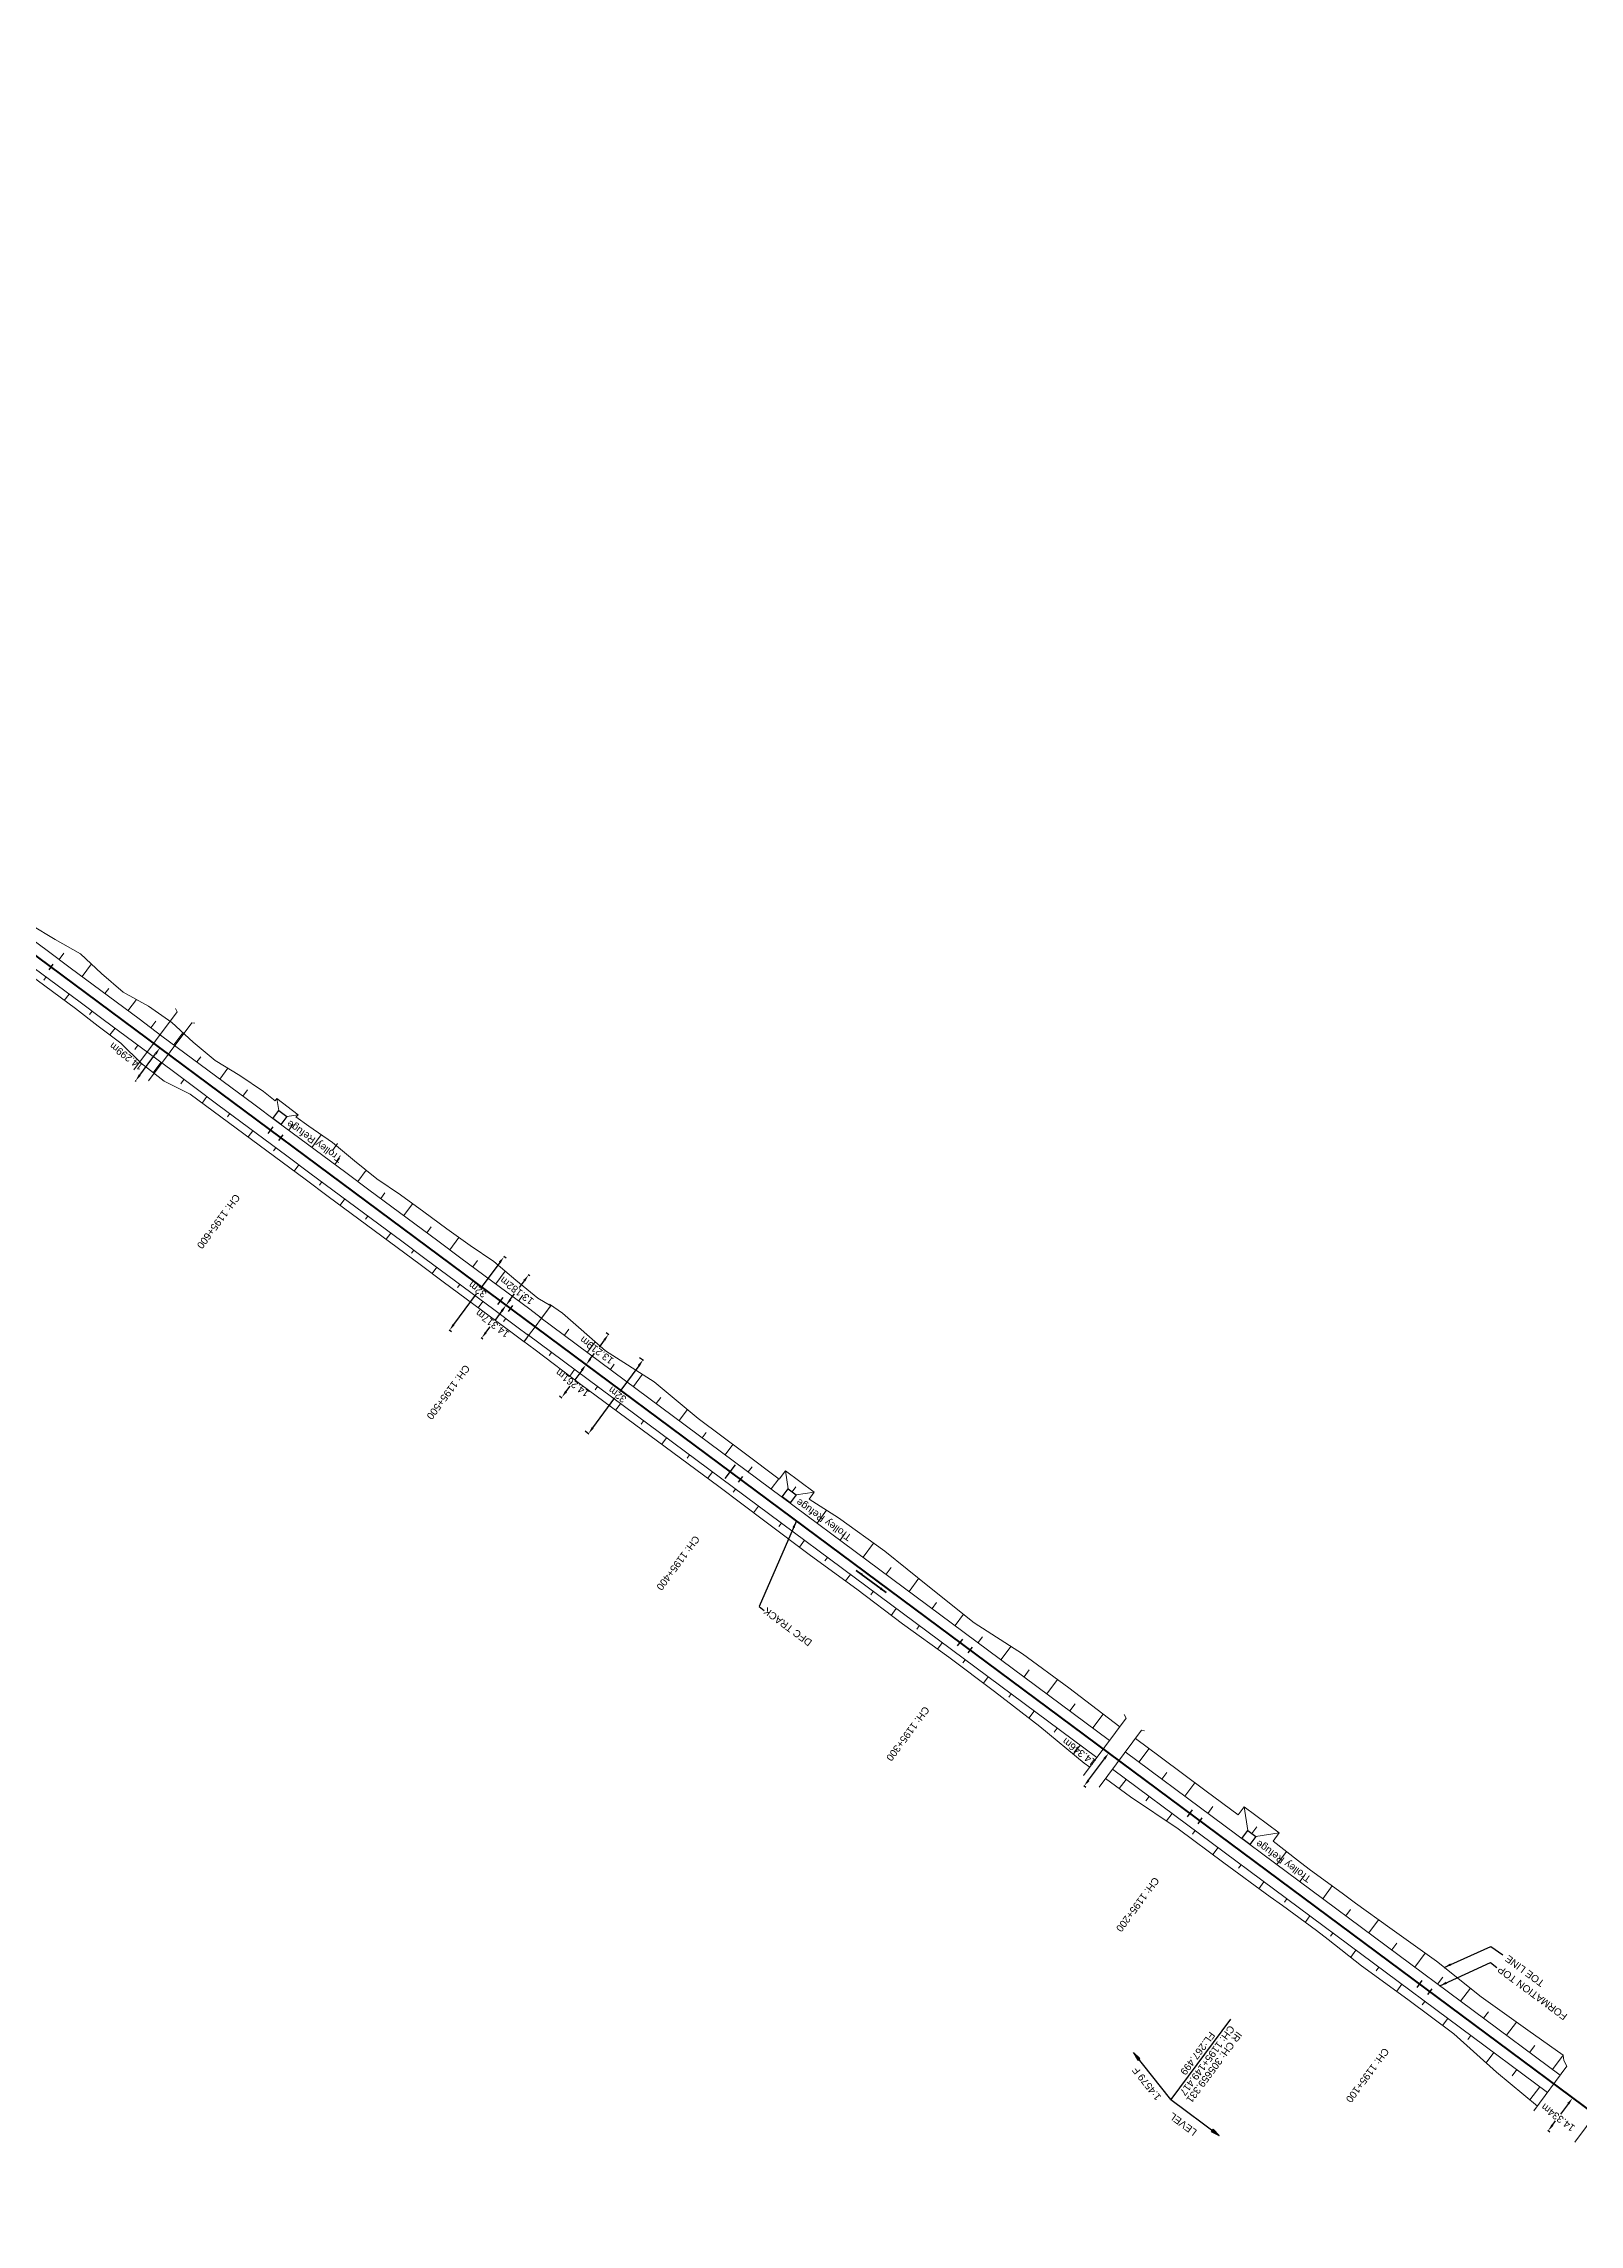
# Model space of a CAD drawing. Header units: metres. Extents: x 638322 to 644522, y 3380053 to 3384620.
# Drawn here: x 639822 to 640358, y 3383077 to 3383839 of the extents above; entities that cross this region are included whole.
import ezdxf
from ezdxf.enums import TextEntityAlignment as Align

# ---------------------------------------------------------------- set-up
doc = ezdxf.new("R2010")
doc.units = ezdxf.units.M
doc.header["$MEASUREMENT"] = 0
doc.linetypes.add('CENTER2', pattern=[1.125, 0.75, -0.125, 0.125, -0.125])
doc.layers.get('Defpoints').update_dxf_attribs({"lineweight": 0})
for name, color, linetype, lineweight in [('C-ALIG-DG-LINE', 1, 'CENTER2', 70), ('C-ALIG-LABL-DG', 1, 'Continuous', 25), ('PROPOSED DFCC TOE LINE', 239, 'Continuous', 0), ('PROPOSED DFCC TOE SLOPES', 239, 'Continuous', 0), ('PROPOSED DFCC TRACK', 1, 'Continuous', 0), ('PROPOSED FORMATION LINE - PLAN', 187, 'Continuous', 0), ('PROPOSED GRADES IN PLAN', 10, 'Continuous', 0)]:
    doc.layers.add(name, color=color, linetype=linetype, lineweight=lineweight)
for name, color, linetype in [('Dimension', 10, 'Continuous'), ('Layer3', 1, 'Continuous'), ('Trolley Refuse', 10, 'Continuous')]:
    doc.layers.add(name, color=color, linetype=linetype)
doc.styles.add('Arial', font='arial.ttf')
doc.styles.get("Standard").update_dxf_attribs({"font": 'arial.ttf'})
doc.styles.add('Style-Arial', font='arial.ttf')
doc.dimstyles.new('ISO-25', dxfattribs={"dimtxt": 2.5, "dimasz": 2.5, "dimexe": 1.25, "dimexo": 0.625, "dimtad": 1, "dimtxsty": 'Standard', "dimcen": 2.5, "dimadec": 0, "dimazin": 0, "dimtfac": 1, "dimtmove": 0, "dimatfit": 3, "dimfxl": 1, "dimarcsym": 0})
doc.dimstyles.get("Standard").update_dxf_attribs({"dimtxt": 2.5, "dimasz": 2.5, "dimexe": 0.18, "dimexo": 0.0625, "dimgap": 0.09, "dimtad": 0, "dimtih": 1, "dimtoh": 1, "dimdec": 3, "dimzin": 0, "dimdsep": 46, "dimtxsty": 'Standard', "dimcen": 0.09, "dimazin": 0, "dimtfac": 1, "dimtdec": 3, "dimtofl": 0, "dimtmove": 0, "dimatfit": 3, "dimfxl": 1, "dimtolj": 1, "dimtzin": 0, "dimarcsym": 0})

# ---------------------------------------------------------------- blocks, each defined once
blk = doc.blocks.new('*D364')
at = {"layer": 'Defpoints', "color": 0, "transparency": 16777216}
for p in [(640355.76, 3383121.43), (640356.44, 3383120.92), (640347.89, 3383109.42)]:
    blk.add_point(p, dxfattribs=at)
at = {"layer": 'Dimension', "color": 0, "lineweight": -2, "transparency": 16777216}
for p, q in [((640354.27, 3383119.42), (640351.49, 3383115.69)), ((640356.34, 3383120.99), (640355.66, 3383121.5)), ((640348.7, 3383111.93), (640349.81, 3383113.44)), ((640347.79, 3383109.49), (640347.1, 3383110))]:
    blk.add_line(p, q, dxfattribs=at)
at = {"layer": 'Dimension', "color": 0, "transparency": 16777216}
for points in [[(640353.93, 3383119.67), (640354.6, 3383119.17), (640355.76, 3383121.43)], [(640348.36, 3383112.18), (640349.03, 3383111.68), (640347.2, 3383109.93)]]:
    blk.add_solid(points, dxfattribs=at)
at = {"layer": 'Dimension', "color": 0, "lineweight": 0, "transparency": 16777216, "insert": (640350.65, 3383114.56), "char_height": 2.5, "attachment_point": 5, "rotation": 143, "style": 'Style-Arial'}
blk.add_mtext('\\A1;14.334m', dxfattribs=at)
blk = doc.blocks.new('TerminatorOpen_0.5')
at = {"color": 0, "linetype": 'ByBlock', "lineweight": -2}
for q in [(-1, 0.25), (-1, 0), (-1, -0.25)]:
    blk.add_line((0, 0), q, dxfattribs=at)
blk = doc.blocks.new('*D365')
at = {"layer": 'Defpoints', "color": 0, "transparency": 16777216}
for p in [(640193.68, 3383241.82), (640194.41, 3383241.28), (640185.85, 3383229.76)]:
    blk.add_point(p, dxfattribs=at)
at = {"layer": 'Dimension', "color": 0, "lineweight": -2, "transparency": 16777216}
for p, q in [((640194.31, 3383241.35), (640193.58, 3383241.89)), ((640186.61, 3383232.31), (640192.18, 3383239.81)), ((640185.75, 3383229.84), (640185.02, 3383230.38))]:
    blk.add_line(p, q, dxfattribs=at)
at = {"layer": 'Dimension', "color": 0, "transparency": 16777216}
for points in [[(640191.85, 3383240.06), (640192.52, 3383239.56), (640193.68, 3383241.82)], [(640186.27, 3383232.56), (640186.94, 3383232.06), (640185.12, 3383230.3)]]:
    blk.add_solid(points, dxfattribs=at)
at = {"layer": 'Dimension', "color": 0, "lineweight": 0, "transparency": 16777216, "insert": (640183.36, 3383242.25), "char_height": 2.5, "attachment_point": 5, "rotation": 143, "style": 'Style-Arial'}
blk.add_mtext('\\A1;14.346m', dxfattribs=at)
blk = doc.blocks.new('*D375')
at = {"layer": 'Defpoints', "color": 0, "transparency": 16777216}
for p in [(640010.19, 3383378.1), (640011.1, 3383377.43), (640001.69, 3383366.65)]:
    blk.add_point(p, dxfattribs=at)
at = {"layer": 'Dimension', "color": 0, "lineweight": -2, "transparency": 16777216}
for p, q in [((640010.29, 3383378.03), (640011.2, 3383377.36)), ((640009.61, 3383375.42), (640007.17, 3383372.14)), ((640001.79, 3383366.58), (640002.7, 3383365.91)), ((640004.09, 3383367.99), (640005.5, 3383369.89))]:
    blk.add_line(p, q, dxfattribs=at)
at = {"layer": 'Dimension', "color": 0, "transparency": 16777216}
for points in [[(640009.27, 3383375.67), (640009.94, 3383375.17), (640011.1, 3383377.43)], [(640003.75, 3383368.24), (640004.42, 3383367.74), (640002.6, 3383365.98)]]:
    blk.add_solid(points, dxfattribs=at)
at = {"layer": 'Dimension', "color": 0, "lineweight": 0, "transparency": 16777216, "insert": (640006.34, 3383371.02), "char_height": 2.5, "attachment_point": 5, "rotation": 143, "style": 'Style-Arial'}
blk.add_mtext('\\A1;14.261m', dxfattribs=at)
blk = doc.blocks.new('*D376')
at = {"layer": 'Defpoints', "color": 0, "transparency": 16777216}
for p in [(640029.73, 3383380.07), (640031.03, 3383379.1), (640010.66, 3383354.37)]:
    blk.add_point(p, dxfattribs=at)
at = {"layer": 'Dimension', "color": 0, "lineweight": -2, "transparency": 16777216}
for p, q in [((640029.83, 3383379.99), (640031.13, 3383379.02)), ((640029.54, 3383377.09), (640022.86, 3383368.09)), ((640013.45, 3383355.41), (640021.19, 3383365.84)), ((640010.76, 3383354.3), (640012.06, 3383353.33))]:
    blk.add_line(p, q, dxfattribs=at)
at = {"layer": 'Dimension', "color": 0, "transparency": 16777216}
for points in [[(640029.21, 3383377.34), (640029.88, 3383376.84), (640031.03, 3383379.1)], [(640013.12, 3383355.66), (640013.78, 3383355.16), (640011.96, 3383353.4)]]:
    blk.add_solid(points, dxfattribs=at)
at = {"layer": 'Dimension', "color": 0, "lineweight": 0, "transparency": 16777216, "insert": (640022.03, 3383366.97), "char_height": 2.5, "attachment_point": 5, "rotation": 143, "style": 'Style-Arial'}
blk.add_mtext('\\A1;32m', dxfattribs=at)
blk = doc.blocks.new('*D419')
at = {"layer": 'Defpoints', "color": 0, "transparency": 16777216}
for p in [(640018.08, 3383388.71), (640018.98, 3383388.04), (640010.19, 3383378.1)]:
    blk.add_point(p, dxfattribs=at)
at = {"layer": 'Dimension', "color": 0, "lineweight": -2, "transparency": 16777216}
for p, q in [((640017.49, 3383386.03), (640015.68, 3383383.6)), ((640018.18, 3383388.64), (640019.08, 3383387.97)), ((640010.29, 3383378.03), (640011.2, 3383377.35)), ((640012.59, 3383379.44), (640014.01, 3383381.35))]:
    blk.add_line(p, q, dxfattribs=at)
at = {"layer": 'Dimension', "color": 0, "transparency": 16777216}
for points in [[(640017.16, 3383386.28), (640017.83, 3383385.79), (640018.98, 3383388.04)], [(640012.26, 3383379.68), (640012.93, 3383379.19), (640011.1, 3383377.43)]]:
    blk.add_solid(points, dxfattribs=at)
at = {"layer": 'Dimension', "color": 0, "lineweight": 0, "transparency": 16777216, "insert": (640014.85, 3383382.48), "char_height": 2.5, "attachment_point": 5, "rotation": 143, "style": 'Style-Arial'}
blk.add_mtext('\\A1;13.219m', dxfattribs=at)
blk = doc.blocks.new('Tick Hor')
at = {"color": 1}
blk.add_lwpolyline([(-0.5, 0), (0.5, 0)], dxfattribs=at)
blk = doc.blocks.new('*D438')
at = {"layer": 'Defpoints', "color": 0, "transparency": 16777216}
for p in [(639862.24, 3383488), (639862.6, 3383487.73), (639854.07, 3383476.26)]:
    blk.add_point(p, dxfattribs=at)
at = {"layer": 'Dimension', "color": 0, "lineweight": -2, "transparency": 16777216}
for p, q in [((639855.2, 3383478.53), (639860.75, 3383485.99)), ((639862.5, 3383487.81), (639862.14, 3383488.07)), ((639853.97, 3383476.33), (639853.61, 3383476.6))]:
    blk.add_line(p, q, dxfattribs=at)
at = {"layer": 'Dimension', "color": 0, "transparency": 16777216}
for points in [[(639860.41, 3383486.24), (639861.08, 3383485.74), (639862.24, 3383488)], [(639854.86, 3383478.78), (639855.53, 3383478.28), (639853.71, 3383476.52)]]:
    blk.add_solid(points, dxfattribs=at)
at = {"layer": 'Dimension', "color": 0, "lineweight": 0, "transparency": 16777216, "insert": (639850.51, 3383485.09), "char_height": 2.5, "attachment_point": 5, "rotation": 143, "style": 'Style-Arial'}
blk.add_mtext('\\A1;14.299m', dxfattribs=at)
blk = doc.blocks.new('*D442')
at = {"layer": 'Defpoints', "color": 0, "transparency": 16777216}
for p in [(639983.16, 3383398.18), (639983.72, 3383397.76), (639975.19, 3383386.27)]:
    blk.add_point(p, dxfattribs=at)
at = {"layer": 'Dimension', "color": 0, "lineweight": -2, "transparency": 16777216}
for p, q in [((639981.67, 3383396.18), (639979.22, 3383392.88)), ((639983.62, 3383397.84), (639983.06, 3383398.26)), ((639975.09, 3383386.34), (639974.52, 3383386.76)), ((639976.11, 3383388.69), (639977.55, 3383390.63))]:
    blk.add_line(p, q, dxfattribs=at)
at = {"layer": 'Dimension', "color": 0, "transparency": 16777216}
for points in [[(639981.33, 3383396.42), (639982, 3383395.93), (639983.16, 3383398.18)], [(639975.78, 3383388.94), (639976.45, 3383388.45), (639974.62, 3383386.69)]]:
    blk.add_solid(points, dxfattribs=at)
at = {"layer": 'Dimension', "color": 0, "lineweight": 0, "transparency": 16777216, "insert": (639978.39, 3383391.76), "char_height": 2.5, "attachment_point": 5, "rotation": 143, "style": 'Style-Arial'}
blk.add_mtext('\\A1;14.317m', dxfattribs=at)
blk = doc.blocks.new('*D443')
at = {"layer": 'Defpoints', "color": 0, "transparency": 16777216}
for p in [(639982.45, 3383415.12), (639983.26, 3383414.51), (639964.18, 3383388.82)]:
    blk.add_point(p, dxfattribs=at)
at = {"layer": 'Dimension', "color": 0, "lineweight": -2, "transparency": 16777216}
for p, q in [((639980.96, 3383413.11), (639974.5, 3383404.41)), ((639983.16, 3383414.59), (639982.35, 3383415.19)), ((639964.86, 3383391.43), (639972.82, 3383402.15)), ((639964.08, 3383388.9), (639963.27, 3383389.5))]:
    blk.add_line(p, q, dxfattribs=at)
at = {"layer": 'Dimension', "color": 0, "transparency": 16777216}
for points in [[(639980.62, 3383413.36), (639981.29, 3383412.86), (639982.45, 3383415.12)], [(639964.53, 3383391.68), (639965.2, 3383391.18), (639963.37, 3383389.42)]]:
    blk.add_solid(points, dxfattribs=at)
at = {"layer": 'Dimension', "color": 0, "lineweight": 0, "transparency": 16777216, "insert": (639973.19, 3383403.64), "char_height": 2.5, "attachment_point": 5, "rotation": 143, "style": 'Style-Arial'}
blk.add_mtext('\\A1;32m', dxfattribs=at)
blk = doc.blocks.new('*D456')
at = {"layer": 'Defpoints', "color": 0, "transparency": 16777216}
for p in [(639991.02, 3383408.76), (639991.58, 3383408.35), (639983.72, 3383397.76)]:
    blk.add_point(p, dxfattribs=at)
at = {"layer": 'Dimension', "color": 0, "lineweight": -2, "transparency": 16777216}
for p, q in [((639991.48, 3383408.42), (639990.92, 3383408.84)), ((639984.65, 3383400.19), (639986.09, 3383402.13)), ((639989.53, 3383406.76), (639987.76, 3383404.38)), ((639983.62, 3383397.84), (639983.06, 3383398.26))]:
    blk.add_line(p, q, dxfattribs=at)
at = {"layer": 'Dimension', "color": 0, "transparency": 16777216}
for points in [[(639989.19, 3383407.01), (639989.86, 3383406.51), (639991.02, 3383408.76)], [(639984.32, 3383400.44), (639984.98, 3383399.94), (639983.16, 3383398.18)]]:
    blk.add_solid(points, dxfattribs=at)
at = {"layer": 'Dimension', "color": 0, "lineweight": 0, "transparency": 16777216, "insert": (639986.92, 3383403.25), "char_height": 2.5, "attachment_point": 5, "rotation": 143, "style": 'Style-Arial'}
blk.add_mtext('\\A1;13.182m', dxfattribs=at)
blk = doc.blocks.new('Direction')
h = blk.add_hatch(color=256)
h.dxf.hatch_style = 1
h.paths.add_polyline_path([(-5.54, 0), (-4.75, -0.13), (-4.75, 0.13)])
blk.add_lwpolyline([(-5.54, 0), (-4.75, -0.13), (-4.75, 0.13)], close=True)
blk.add_lwpolyline([(0, 0), (-5.54, 0)])

msp = doc.modelspace()

# ---------------------------------------------------------------- linework, layer by layer
at = {"layer": 'C-ALIG-DG-LINE', "color": 1, "linetype": 'Continuous', "lineweight": 50, "flags": 128}
msp.add_lwpolyline([(642209.1874, 3381744.753), (639390.0661, 3383838.7154)], dxfattribs=at)
at = {"layer": 'Layer3', "color": 1, "linetype": 'Continuous', "lineweight": -3}
for points in [[(639993.3144, 3383390.6398), (639390.0661, 3383838.7154)], [(642209.1874, 3381744.753), (639992.7576, 3383391.0534)]]:
    msp.add_lwpolyline(points, dxfattribs=at)
at = {"layer": 'PROPOSED DFCC TOE LINE', "lineweight": 0, "flags": 128}
for points in [[(639998.3365, 3383398.5994), (640002.8368, 3383395.4076), (640017.9502, 3383382.2134), (640034.9086, 3383371.5036), (640050.2469, 3383358.6122), (640066.3045, 3383346.6893), (640078.5933, 3383337.5027), (640080.7385, 3383340.3963), (640090.8425, 3383332.9054), (640089.0338, 3383330.4658), (640099.2682, 3383323.9863), (640115.4877, 3383312.2814), (640131.1361, 3383299.8076), (640146.7287, 3383287.2587), (640163.6272, 3383276.4681), (640179.7093, 3383264.5783), (640195.6086, 3383252.4424), (640197.5459, 3383251.0071)], [(640187.0439, 3383236.8827), (640185.1005, 3383238.294), (640169.6723, 3383251.0642), (640153.8396, 3383263.2899), (640137.8436, 3383275.2957), (640121.6017, 3383286.9704), (640105.6654, 3383299.0565), (640089.5117, 3383310.8498), (640073.501, 3383322.8358), (640057.5159, 3383334.8563), (640041.4706, 3383346.7956), (640025.3276, 3383358.6034), (640009.2828, 3383370.5435), (639993.3115, 3383382.5826), (639988.9019, 3383385.8382)], [(640203.001, 3383246.9653), (640211.6785, 3383240.5361), (640227.705, 3383228.5715), (640238.9556, 3383220.2281), (640241.0212, 3383223.0142), (640253.2701, 3383213.9331), (640251.0998, 3383211.0057), (640259.6103, 3383204.4432), (640263.7519, 3383201.2784), (640275.7311, 3383192.6054), (640279.8629, 3383189.4275), (640291.8778, 3383180.8026), (640308.1428, 3383169.159), (640323.8306, 3383156.7382), (640340.0866, 3383145.0826), (640352.4654, 3383136.3468), (640352.7006, 3383134.5034)], [(640343.439, 3383118.5624), (640329.1417, 3383130.3462), (640314.1984, 3383143.7694), (640298.2084, 3383155.7832), (640282.0432, 3383167.5611), (640270.3877, 3383176.6699), (640266.2286, 3383179.8111), (640254.3462, 3383188.6145), (640250.0468, 3383191.5667), (640233.9561, 3383203.4449), (640217.9357, 3383215.4178), (640201.2843, 3383226.5412), (640192.5378, 3383232.893)]]:
    msp.add_lwpolyline(points, dxfattribs=at)
at = {"layer": 'PROPOSED DFCC TOE LINE', "lineweight": 0}
for points in [[(639817.0949, 3383531.0661, 265.3208), (639825.6973, 3383525.877, 264.8413), (639834.477, 3383520.9266, 264.2131), (639841.8242, 3383514.0475, 264.7863), (639849.4111, 3383507.4911, 265.1583), (639858.2613, 3383502.6357, 264.471), (639866.4476, 3383496.8863, 264.3405), (639873.8239, 3383490.0464, 264.8891), (639881.5385, 3383483.6619, 265.1541), (639890.1361, 3383478.4663, 264.6787), (639898.3998, 3383472.8213, 264.4832), (639902.4462, 3383469.5687, 264.5836)], [(639989.4501, 3383385.4368, 265.9538), (639985.2639, 3383388.5183, 265.9416), (639977.2218, 3383394.4618, 265.9276), (639969.194, 3383400.4245, 265.9255), (639961.1887, 3383406.4176, 265.9424), (639953.1661, 3383412.3873, 265.9447), (639945.1566, 3383418.3747, 265.9581), (639937.0982, 3383424.2963, 265.9304), (639929.0704, 3383430.259, 265.9284), (639921.0196, 3383436.1908, 265.9071), (639913.0078, 3383442.1751, 265.9185), (639904.9811, 3383448.1393, 265.9173), (639896.9565, 3383454.1064, 265.9181), (639888.9302, 3383460.0712, 265.9173), (639880.8573, 3383465.9732, 265.8775), (639872.7555, 3383471.8364, 265.8134), (639863.6739, 3383476.3802, 264.9277), (639855.827, 3383482.5865, 265.0774), (639848.6309, 3383489.6691, 265.7728), (639840.6486, 3383495.6932, 265.809), (639832.6897, 3383501.7486, 265.8647), (639824.6743, 3383507.7281, 265.8731), (639816.6275, 3383513.6652, 265.8551)], [(639909.7554, 3383463.9794, 264.6501), (639914.3027, 3383460.6901, 264.616), (639922.5323, 3383454.9991, 264.4491), (639930.263, 3383448.6364, 264.7005), (639937.996, 3383442.2766, 264.9502), (639946.3262, 3383436.721, 264.6989), (639954.3892, 3383430.8057, 264.6717), (639962.446, 3383424.8819, 264.6498), (639970.58, 3383419.0622, 264.563), (639978.8714, 3383413.4543, 264.3444), (639986.5196, 3383406.9805, 264.6651), (639994.3011, 3383400.6861, 264.874), (639998.779, 3383397.9974, 264.6194), (639997.8078, 3383396.6898, 265.4337), (639997.6289, 3383396.4489, 265.5838), (639996.3512, 3383394.7286, 266.6552), (639995.5846, 3383393.6964, 267.2981), (639993.3189, 3383390.6458, 267.4247), (639991.0531, 3383387.5952, 267.2981), (639990.2865, 3383386.563, 266.6552), (639989.4501, 3383385.4368, 265.9538)]]:
    msp.add_polyline3d(points, dxfattribs=at)
at = {"layer": 'PROPOSED DFCC TOE SLOPES'}
for p, q in [((639828.6288, 3383521.1062, 265.8835), (639826.9966, 3383518.9086, 267.2522)), ((639835.0246, 3383512.9461, 267.2544), (639838.2961, 3383517.3508, 264.511)), ((639821.6377, 3383511.6932, 266.5583), (639822.4651, 3383512.8073, 267.2522)), ((639844.4102, 3383508.8116, 266.1181), (639843.0526, 3383506.9836, 267.2566)), ((639830.4931, 3383506.8448, 267.2544), (639828.8407, 3383504.62, 265.8687)), ((639837.6739, 3383499.7417, 266.5462), (639838.5211, 3383500.8823, 267.2566)), ((639851.0806, 3383501.0211, 267.2588), (639854.0115, 3383504.9673, 264.801)), ((639846.5491, 3383494.9199, 267.2588), (639844.7978, 3383492.5619, 265.7902)), ((639860.8126, 3383497.3529, 265.832), (639859.1086, 3383495.0587, 267.261)), ((639867.1366, 3383489.0962, 267.2631), (639870.2818, 3383493.3309, 264.6257)), ((639853.4743, 3383487.4725, 266.3361), (639854.5771, 3383488.9574, 267.261)), ((639876.4993, 3383484.9307, 266.1461), (639875.1646, 3383483.1337, 267.2653)), ((639862.6051, 3383482.9949, 267.2631), (639859.9058, 3383479.3605, 264.9996)), ((639869.5138, 3383475.5254, 266.3267), (639870.6331, 3383477.0324, 267.2653)), ((639883.1926, 3383477.1712, 267.2675), (639886.0075, 3383480.9613, 264.907)), ((639878.6611, 3383471.0699, 267.2675), (639876.9668, 3383468.7887, 265.8467)), ((639892.8261, 3383473.3704, 265.9234), (639891.2206, 3383471.2087, 267.2697)), ((639885.8714, 3383464.0064, 266.5839), (639886.6891, 3383465.1074, 267.2697)), ((639910.4984, 3383464.6967), (639909.7895, 3383464.0123, 264.6269)), ((639894.7171, 3383459.145, 267.2719), (639893.1023, 3383456.9707, 265.9177)), ((639908.8441, 3383461.3943, 265.9596), (639907.2766, 3383459.2838, 267.2741)), ((639915.3046, 3383453.3213, 267.2762), (639918.5804, 3383457.7319, 264.5292)), ((639901.9364, 3383452.0936, 266.5959), (639902.7451, 3383453.1825, 267.2741)), ((639910.7731, 3383447.22, 267.2762), (639909.1534, 3383445.0391, 265.9179)), ((639924.9417, 3383449.5253, 265.9291), (639923.3326, 3383447.3588, 267.2784)), ((639917.9867, 3383440.161, 266.5955), (639918.8011, 3383441.2575, 267.2784)), ((639931.3606, 3383441.3963, 267.2806), (639934.2826, 3383445.3305, 264.8303)), ((639926.8291, 3383435.295, 267.2806), (639925.2044, 3383433.1075, 265.9182)), ((639940.8573, 3383437.4113, 266.0512), (639939.3886, 3383435.4338, 267.2828)), ((639947.4166, 3383429.4713, 267.285), (639950.5174, 3383433.6462, 264.6848)), ((639934.0502, 3383428.2461, 266.6061), (639934.8571, 3383429.3325, 267.2828)), ((639957.0109, 3383425.6177, 265.9737), (639955.4446, 3383423.5089, 267.2872)), ((639942.8851, 3383423.3701, 267.285), (639941.287, 3383421.2183, 265.9448)), ((639950.1165, 3383416.335, 266.6191), (639950.9131, 3383417.4076, 267.2872)), ((639963.4726, 3383417.5464, 267.2893), (639966.6741, 3383421.8568, 264.6047)), ((639958.9411, 3383411.4451, 267.2893), (639957.3363, 3383409.2843, 265.9435)), ((639973.1953, 3383413.8656, 265.8705), (639971.5006, 3383411.5839, 267.2915)), ((639979.5286, 3383405.6214, 267.2937), (639982.8469, 3383410.0892, 264.5111)), ((639966.1595, 3383404.3925, 266.6126), (639966.9691, 3383405.4826, 267.2915)), ((639989.0605, 3383401.6838, 266.0348), (639987.5566, 3383399.6589, 267.2959)), ((639974.9971, 3383399.5201, 267.2937), (639973.3668, 3383397.3251, 265.9266)), ((639982.2136, 3383392.465, 266.6154), (639983.0251, 3383393.5576, 267.2959))]:
    msp.add_line(p, q, dxfattribs=at)
msp.add_lwpolyline([(639910.4984, 3383464.6967), (639903.1267, 3383470.4096), (639902.4462, 3383469.5687)], dxfattribs=at)
at = {"layer": 'PROPOSED DFCC TOE SLOPES', "flags": 128}
for points in [[(639903.7523, 3383466.1969), (639903.1267, 3383470.4096)], [(639906.5639, 3383464.1124), (639910.4984, 3383464.6967)], [(639922.5218, 3383452.2585), (639924.2904, 3383454.6364)], [(639995.5132, 3383393.6872), (639998.8769, 3383398.2161)], [(639995.5132, 3383393.6872), (639998.8769, 3383398.2161)], [(639991.0414, 3383387.6662), (639989.4068, 3383385.4654)], [(639991.0414, 3383387.6662), (639989.4068, 3383385.4654)], [(640003.5412, 3383387.7247), (640005.1335, 3383389.8686)], [(639999.0694, 3383381.7037), (639998.2453, 3383380.5942)], [(639999.0694, 3383381.7037), (639998.2453, 3383380.5942)], [(640011.5692, 3383381.7622), (640014.2825, 3383385.4154)], [(640007.0974, 3383375.7412), (640005.4069, 3383373.4652)], [(640019.5972, 3383375.7997), (640020.9556, 3383377.6287)], [(640027.6252, 3383369.8373), (640030.7932, 3383374.1026)], [(640015.1254, 3383369.7787), (640014.2684, 3383368.6249)], [(640023.1534, 3383363.8163), (640021.4338, 3383361.501)], [(640035.6532, 3383363.8748), (640037.2544, 3383366.0306)], [(640031.1814, 3383357.8538), (640030.3314, 3383356.7094)], [(640043.6812, 3383357.9123), (640046.5246, 3383361.7407)], [(640039.2094, 3383351.8913), (640037.553, 3383349.6611)], [(640051.7092, 3383351.9498), (640053.044, 3383353.747)], [(640059.7372, 3383345.9873), (640062.4076, 3383349.5828)], [(640047.2374, 3383345.9288), (640046.4184, 3383344.8261)], [(640055.2654, 3383339.9663), (640053.622, 3383337.7537)], [(640067.7652, 3383340.0248), (640069.0958, 3383341.8164)], [(640081.6815, 3383334.0469), (640080.7385, 3383340.3963)], [(640063.2934, 3383334.0038), (640062.4613, 3383332.8835)], [(640075.7932, 3383334.0624), (640078.4359, 3383337.6205)], [(640083.0897, 3383333.0029), (640084.4429, 3383334.8248)], [(640084.4931, 3383331.9625), (640090.8425, 3383332.9054)], [(640071.3214, 3383328.0414), (640069.6217, 3383325.753)], [(640091.8492, 3383322.1374), (640095.1561, 3383326.5898)], [(640079.3494, 3383322.0789), (640078.4851, 3383320.9152)], [(640099.8772, 3383316.1749), (640101.6595, 3383318.5746)], [(640087.3774, 3383316.1164), (640085.6262, 3383313.7586)], [(640095.4054, 3383310.1539), (640094.5369, 3383308.9845)], [(640107.9052, 3383310.2124), (640111.5516, 3383315.1219)], [(640103.4334, 3383304.1914), (640101.7453, 3383301.9185)], [(640115.9332, 3383304.2499), (640117.7238, 3383306.6608)], [(640123.9612, 3383298.2874), (640127.3385, 3383302.8347)], [(640111.4614, 3383298.2289), (640110.6138, 3383297.0877)], [(640131.9892, 3383292.325), (640133.5688, 3383294.4517)], [(640119.4894, 3383292.2664), (640117.7343, 3383289.9034)], [(640140.0172, 3383286.3625), (640142.9447, 3383290.304)], [(640127.5174, 3383286.304), (640126.6492, 3383285.1351)], [(640135.5454, 3383280.3415), (640133.902, 3383278.1289)], [(640148.0452, 3383280.4), (640149.5611, 3383282.441)], [(640156.0732, 3383274.4375), (640159.5262, 3383279.0867)], [(640143.5734, 3383274.379), (640142.7665, 3383273.2927)], [(640151.6014, 3383268.4165), (640149.9577, 3383266.2034)], [(640164.1012, 3383268.475), (640165.9333, 3383270.9418)], [(640172.1292, 3383262.5125), (640175.8065, 3383267.4637)], [(640159.6294, 3383262.454), (640158.7715, 3383261.299)], [(640167.6574, 3383256.4915), (640165.83, 3383254.0311)], [(640180.1572, 3383256.5501), (640181.9789, 3383259.0028)], [(640175.6854, 3383250.5291), (640174.6638, 3383249.1536)], [(640188.1852, 3383250.5876), (640191.7502, 3383255.3875)], [(640183.7134, 3383244.5666), (640181.3564, 3383241.393)], [(640204.2412, 3383238.6626), (640207.7787, 3383243.4255)], [(640212.2692, 3383232.7001), (640214.0358, 3383235.0787)], [(640199.7694, 3383232.6416), (640197.3568, 3383229.3934)], [(640207.7974, 3383226.6791), (640206.6832, 3383225.179)], [(640220.2972, 3383226.7376), (640223.8157, 3383231.475)], [(640215.8254, 3383220.7166), (640213.8948, 3383218.1172)], [(640228.3252, 3383220.7752), (640230.082, 3383223.1405)], [(640242.2415, 3383214.7972), (640241.0212, 3383223.0142)], [(640223.8534, 3383214.7542), (640222.9557, 3383213.5456)], [(640243.6473, 3383213.755), (640245.3997, 3383216.1119)], [(640245.0531, 3383212.7128), (640253.2701, 3383213.9331)], [(640231.8814, 3383208.7917), (640230.0683, 3383206.3505)], [(640252.4092, 3383202.8877), (640255.7661, 3383207.4075)], [(640239.9094, 3383202.8292), (640239.003, 3383201.6088)], [(640247.9374, 3383196.8667), (640246.1419, 3383194.4493)], [(640260.4372, 3383196.9252), (640262.0685, 3383199.1217)], [(640268.4652, 3383190.9627), (640271.7994, 3383195.4519)], [(640255.9654, 3383190.9042), (640255.1288, 3383189.7779)], [(640263.9934, 3383184.9417), (640262.3287, 3383182.7004)], [(640276.4932, 3383185.0003), (640278.1521, 3383187.2338)], [(640284.5212, 3383179.0378), (640287.9344, 3383183.6333)], [(640272.0214, 3383178.9793), (640271.1784, 3383177.8443)], [(640280.0494, 3383173.0168), (640278.2178, 3383170.5507)], [(640292.5492, 3383173.0753), (640294.3062, 3383175.4409)], [(640288.0774, 3383167.0543), (640287.1401, 3383165.7924)], [(640300.5772, 3383167.1128), (640304.1956, 3383171.9847)], [(640296.1054, 3383161.0918), (640294.2855, 3383158.6414)], [(640308.6052, 3383161.1503), (640310.3924, 3383163.5566)], [(640316.6332, 3383155.1878), (640320.0235, 3383159.7525)], [(640304.1334, 3383155.1293), (640303.2282, 3383153.9106)], [(640324.6612, 3383149.2254), (640326.3374, 3383151.4822)], [(640312.1614, 3383149.1668), (640310.318, 3383146.6849)], [(640320.1894, 3383143.2044), (640319.1165, 3383141.7598)], [(640332.6892, 3383143.2629), (640336.1416, 3383147.9112)], [(640328.2174, 3383137.2419), (640325.5153, 3383133.6037)], [(640340.7172, 3383137.3004), (640342.5049, 3383139.7074)], [(640348.7452, 3383131.3379), (640352.4654, 3383136.3468)], [(640336.2454, 3383131.2794), (640334.6818, 3383129.1741)], [(640344.2734, 3383125.3169), (640340.8448, 3383120.7006)]]:
    msp.add_lwpolyline(points, dxfattribs=at)
at = {"layer": 'PROPOSED DFCC TRACK', "linetype": 'Continuous', "flags": 128}
for points in [[(639853.1726, 3383480.3856), (639868.2394, 3383500.6493), (639867.6535, 3383501.7682)], [(639858.2851, 3383476.5809), (639873.352, 3383496.8446), (639874.3855, 3383496.6455)], [(640184.9252, 3383234.0333), (640199.7396, 3383253.9574), (640199.0509, 3383255.2725)], [(640190.3217, 3383229.9125), (640205.136, 3383249.8366), (640206.1695, 3383249.6375)], [(640342.1721, 3383116.8584), (640353.7714, 3383132.4586), (640352.7006, 3383134.5034)], [(640356.5755, 3383106.0044), (640368.3941, 3383121.8995), (640370.4303, 3383121.5072)]]:
    msp.add_lwpolyline(points, dxfattribs=at)
at = {"layer": 'PROPOSED FORMATION LINE - PLAN', "lineweight": 0, "flags": 128}
for points in [[(640194.0046, 3383246.2443), (639994.9869, 3383394.0688)], [(640189.5295, 3383240.2256), (639990.5283, 3383388.038)], [(640351.4317, 3383129.3119), (640199.4549, 3383242.1959)], [(640346.9567, 3383123.2933), (640194.9798, 3383236.1773)]]:
    msp.add_lwpolyline(points, dxfattribs=at)
at = {"layer": 'PROPOSED FORMATION LINE - PLAN', "lineweight": 0}
for points in [[(639995.5846, 3383393.6964, 267.2981), (639991.4117, 3383396.7957, 267.2969), (639983.3837, 3383402.7582, 267.2948), (639975.3557, 3383408.7207, 267.2926), (639967.3277, 3383414.6832, 267.2904), (639959.2997, 3383420.6457, 267.2882), (639951.2717, 3383426.6082, 267.286), (639943.2437, 3383432.5706, 267.2838), (639935.2157, 3383438.5331, 267.2817), (639927.1877, 3383444.4956, 267.2795), (639919.1597, 3383450.4581, 267.2773), (639911.1317, 3383456.4206, 267.2751), (639903.1037, 3383462.3831, 267.2729), (639895.0757, 3383468.3455, 267.2707), (639887.0477, 3383474.308, 267.2686), (639879.0197, 3383480.2705, 267.2664), (639870.9917, 3383486.233, 267.2642), (639862.9637, 3383492.1955, 267.262), (639854.9357, 3383498.158, 267.2598), (639846.9077, 3383504.1204, 267.2576), (639838.8797, 3383510.0829, 267.2555), (639830.8517, 3383516.0454, 267.2533), (639822.8237, 3383522.0079, 267.2511), (639814.7957, 3383527.9704, 267.2489)], [(639991.0531, 3383387.5952, 267.2981), (639986.8802, 3383390.6945, 267.2969), (639978.8522, 3383396.6569, 267.2948), (639970.8242, 3383402.6194, 267.2926), (639962.7962, 3383408.5819, 267.2904), (639954.7682, 3383414.5444, 267.2882), (639946.7402, 3383420.5069, 267.286), (639938.7122, 3383426.4694, 267.2838), (639930.6842, 3383432.4318, 267.2817), (639922.6562, 3383438.3943, 267.2795), (639914.6282, 3383444.3568, 267.2773), (639906.6002, 3383450.3193, 267.2751), (639898.5722, 3383456.2818, 267.2729), (639890.5442, 3383462.2443, 267.2707), (639882.5162, 3383468.2067, 267.2686), (639874.4882, 3383474.1692, 267.2664), (639866.4602, 3383480.1317, 267.2642), (639858.4322, 3383486.0942, 267.262), (639850.4042, 3383492.0567, 267.2598), (639842.3762, 3383498.0192, 267.2576), (639834.3482, 3383503.9816, 267.2555), (639826.3202, 3383509.9441, 267.2533), (639818.2922, 3383515.9066, 267.2511)]]:
    msp.add_polyline3d(points, dxfattribs=at)
at = {"layer": 'Trolley Refuse'}
for points in [[(639903.7784, 3383466.232), (639906.59, 3383464.1476), (639904.5056, 3383461.336), (639901.694, 3383463.4204)], [(640081.6815, 3383334.0469), (640084.4931, 3383331.9625), (640082.4087, 3383329.1509), (640079.5971, 3383331.2353)], [(640242.2415, 3383214.7972), (640245.0531, 3383212.7128), (640242.9687, 3383209.9012), (640240.1571, 3383211.9856)]]:
    msp.add_lwpolyline(points, close=True, dxfattribs=at)

# ---------------------------------------------------------------- block references
at = {"layer": 'C-ALIG-LABL-DG', "color": 1, "linetype": 'Continuous', "lineweight": 25}
for p, xscale, yscale, zscale, rotation in [((639824.1292, 3383516.3058), 2.5, 2.5, 2.5, 233.3960949472681), ((639900.8388, 3383459.3281), 3.000000000000016, 3.000000000000016, 3.000000000000016, 233.3960949445474), ((639904.4069, 3383456.6778), 2.5, 2.5, 2.5, 233.3960949472681), ((639981.1165, 3383399.7001), 3.000000000000016, 3.000000000000016, 3.000000000000016, 233.3960949445474), ((639984.6846, 3383397.0499), 2.5, 2.5, 2.5, 233.3960949472681), ((640061.3942, 3383340.0722), 6.000000000000031, 6.000000000000031, 6.000000000000031, 233.3960949445474), ((640064.9622, 3383337.4219), 2.5, 2.5, 2.5, 233.3960949472681), ((640141.6718, 3383280.4442), 3.000000000000016, 3.000000000000016, 3.000000000000016, 233.3960949445474), ((640145.2399, 3383277.794), 2.5, 2.5, 2.5, 233.3960949472681), ((640221.9495, 3383220.8163), 3.000000000000016, 3.000000000000016, 3.000000000000016, 233.3960949445474), ((640225.5176, 3383218.166), 2.5, 2.5, 2.5, 233.3960949472681), ((640302.2272, 3383161.1883), 3.000000000000016, 3.000000000000016, 3.000000000000016, 233.3960949445474), ((640305.7953, 3383158.538), 2.5, 2.5, 2.5, 233.3960949472681)]:
    msp.add_blockref('Tick Hor', p, dxfattribs=dict(at, xscale=xscale, yscale=yscale, zscale=zscale, rotation=rotation))

# ---------------------------------------------------------------- texts
at = {"layer": 'PROPOSED DFCC TOE LINE', "lineweight": 0}
msp.add_text(' TOE LINE', height=2.5, rotation=143.5, dxfattribs=at).set_placement((640333.3671, 3383171.4778), align=Align.RIGHT)
at = {"layer": 'PROPOSED DFCC TRACK', "color": 10, "linetype": 'Continuous', "lineweight": -3, "ltscale": 5}
msp.add_text(' DFC TRACK', height=2.5, rotation=143.4476162, dxfattribs=at).set_placement((640074.2729, 3383292.8466), align=Align.RIGHT)
at = {"layer": 'PROPOSED FORMATION LINE - PLAN', "lineweight": 0}
msp.add_text(' FORMATION TOP', height=2.5, rotation=143.5, dxfattribs=at).set_placement((640330.7294, 3383167.6878, 306.8582), align=Align.RIGHT)
at = {"layer": 'PROPOSED GRADES IN PLAN', "color": 1, "insert": (640239.4386, 3383144.1477), "char_height": 2.5, "attachment_point": 4, "rotation": 233.3980358, "line_spacing_factor": 0.84, "style": 'Style-Arial'}
msp.add_mtext('IR CH: 305659.331', dxfattribs=at)
at = {"layer": 'PROPOSED GRADES IN PLAN', "color": 7, "insert": (640239.4386, 3383144.1477), "char_height": 2.5, "attachment_point": 4, "rotation": 233.3980358, "line_spacing_factor": 0.84, "style": 'Style-Arial'}
msp.add_mtext('IR CH: 305659.331', dxfattribs=at)
at = {"layer": 'Trolley Refuse'}
for p in [(639926.1858, 3383449.8533), (640104.115, 3383317.7033), (640264.675, 3383198.4537)]:
    msp.add_text('Trolley Refuge', height=2.5, rotation=144.8352387, dxfattribs=at).set_placement(p)

# ---------------------------------------------------------------- dimensions: what is measured, and where the dimension line sits
at = {"layer": 'Dimension', "color": 10, "lineweight": 0}
for base, p1, p2, angle, picture, middle in [((639862.239, 3383487.9992), (639854.067, 3383476.2575), (639862.5986, 3383487.7318), 53.3679016, '*D438', (639850.5123, 3383485.0868)), ((639982.449, 3383415.1155), (639964.1809, 3383388.823), (639983.2592, 3383414.5139), 53.4021026, '*D443', (639973.1889, 3383403.636)), ((639991.0194, 3383408.7645), (639983.7222, 3383397.7647), (639991.5825, 3383408.3462), 53.3938361, '*D456', (639986.9241, 3383403.2505)), ((639983.1598, 3383398.1823), (639975.1864, 3383386.2701), (639983.7222, 3383397.7647), 53.4024548, '*D442', (639978.3873, 3383391.7565)), ((640018.9812, 3383388.0421), (640010.1941, 3383378.1021), (640018.075, 3383388.715), 53.4029587, '*D419', (640014.8473, 3383382.4761)), ((640011.0993, 3383377.4297), (640001.69, 3383366.6539), (640010.1941, 3383378.1021), 53.3940269, '*D375', (640006.3383, 3383371.0195)), ((640031.0312, 3383379.0991), (640010.6559, 3383354.371), (640029.727, 3383380.0671), 53.4178807, '*D376', (640022.0276, 3383366.9679)), ((640193.6766, 3383241.8171), (640185.8456, 3383229.7628), (640194.4054, 3383241.2752), 53.3678443, '*D365', (640183.3559, 3383242.2494)), ((640355.7573, 3383121.4282), (640347.8886, 3383109.4165), (640356.4415, 3383120.9195), 53.3678443, '*D364', (640350.6516, 3383114.5614))]:
    dim = msp.add_linear_dim(base=base, p1=p1, p2=p2, angle=angle, dimstyle='Standard', override={"dimexe": 0.125, "dimexo": 0.125, "dimgap": 0.125, "dimtad": 1, "dimtih": 0, "dimtoh": 0, "dimzin": 11, "dimpost": 'm', "dimtxsty": 'Style-Arial', "dimsah": 1, "dimadec": 4, "dimazin": 3, "dimtmove": 2, "dimatfit": 1, "dimldrblk": 'TerminatorOpen_0.5', "dimfrac": 2, "dimtzin": 11}, dxfattribs=at)
    dim.commit()
    dim.dimension.update_dxf_attribs({"geometry": picture, "text_midpoint": middle, "dimtype": 129, "text_rotation": 143})

# ---------------------------------------------------------------- leaders
at = {"layer": 'PROPOSED DFCC TOE LINE', "lineweight": 0}
msp.add_leader([(640310.8878, 3383166.9857), (640327.1942, 3383174.3211), (640331.4187, 3383171.3838)], dimstyle='ISO-25', override={"dimtxt": 3, "dimasz": 2.5, "dimgap": 0.625, "dimtad": 0, "dimdec": 3, "dimzin": 2, "dimtdec": 3}, dxfattribs=at)
at = {"layer": 'PROPOSED DFCC TRACK', "color": 10, "linetype": 'Continuous', "lineweight": -3, "ltscale": 5}
msp.add_leader([(640084.5946, 3383322.8543), (640071.5829, 3383293.017), (640073.2832, 3383291.5882)], dimstyle='ISO-25', override={"dimtxt": 3, "dimasz": 2.5, "dimgap": 0.625, "dimtad": 0, "dimdec": 3, "dimzin": 2, "dimtdec": 3}, dxfattribs=at)
at = {"layer": 'PROPOSED DFCC TRACK', "linetype": 'Continuous', "lineweight": 0}
for points in [[(640105.4745, 3383305.6177), (640115.9581, 3383297.8427)], [(640115.9581, 3383297.8427), (640105.4745, 3383305.6177)]]:
    msp.add_leader(points, dimstyle='ISO-25', override={"dimtxt": 3, "dimasz": 2.5, "dimtad": 0, "dimdec": 3, "dimzin": 2, "dimtdec": 3}, dxfattribs=at)
at = {"layer": 'PROPOSED FORMATION LINE - PLAN', "lineweight": 0}
msp.add_leader([(640309.3979, 3383160.5616), (640327.1035, 3383168.6777), (640329.3167, 3383166.9157)], dimstyle='ISO-25', override={"dimtxt": 3, "dimasz": 2.5, "dimgap": 0.625, "dimtad": 0, "dimdec": 3, "dimzin": 2, "dimtdec": 3}, dxfattribs=at)

# ---------------------------------------------------------------- next in the draw order: texts
at = {"layer": 'C-ALIG-LABL-DG', "color": 1, "linetype": 'Continuous', "lineweight": 25, "char_height": 2.5, "style": 'Arial', "bg_fill": 3, "box_fill_scale": 1.04, "bg_fill_color": 256, "bg_fill_true_color": 13158600, "bg_fill_transparency": 0}
for s, insert, width, attachment_point, rotation in [('CH: 1195+600', (639889.4403, 3383436.5281), 22.502814, 4, 233.3960949), ('CH: 1195+500', (639969.7179, 3383376.9002), 22.502814, 4, 233.3960949), ('CH: 1195+400', (640049.9956, 3383317.2722), 22.502814, 4, 233.3960949), ('CH: 1195+300', (640130.2733, 3383257.6443), 22.502814, 4, 233.3960949), ('CH: 1195+200', (640210.551, 3383198.0163), 22.502814, 4, 233.3960949), ('CH: 1195+100', (640290.8287, 3383138.3883), 22.502814, 4, 233.3960949), ('1:4579 F', (640212.22, 3383121.7713), 13.377677, 7, 128.3960949)]:
    msp.add_mtext(s, dxfattribs=dict(at, insert=insert, width=width, attachment_point=attachment_point, rotation=rotation))

# ---------------------------------------------------------------- next in the draw order: texts
for s, insert, width, attachment_point, rotation in [('CH: 1195+149.417\\PFL:267.499', (640226.4438, 3383135.701), 29.376808, 5, 233.3960949), ('LEVEL', (640216.0187, 3383116.4668), 10.597766, 9, 143.3960949)]:
    msp.add_mtext(s, dxfattribs=dict(at, insert=insert, width=width, attachment_point=attachment_point, rotation=rotation))

# ---------------------------------------------------------------- next in the draw order: linework, layer by layer
at = {"layer": 'C-ALIG-LABL-DG', "color": 1, "linetype": 'Continuous', "lineweight": 25}
msp.add_line((640236.2484, 3383148.9011), (640215.3786, 3383120.8039), dxfattribs=at)

# ---------------------------------------------------------------- next in the draw order: block references
for xscale, yscale, zscale, rotation in [(3.789791541545081, 3.789791541545081, 3.789791541545081, 308.3960949471286), (3.789791541545082, 3.789791541545082, 3.789791541545082, 143.3960949471285)]:
    msp.add_blockref('Direction', (640215.3786, 3383120.8039), dxfattribs=dict(at, xscale=xscale, yscale=yscale, zscale=zscale, rotation=rotation))

doc.saveas('drawing.dxf')
